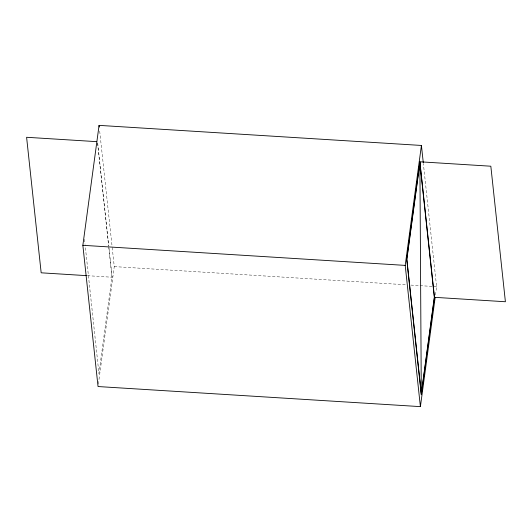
<?xml version="1.0" encoding="UTF-8"?>
<svg xmlns="http://www.w3.org/2000/svg" width="532" height="532" viewBox="0 0 532 532"><rect width="100%" height="100%" fill="white"/><g stroke="black" fill="none" stroke-linecap="round" stroke-linejoin="round"><path stroke-width="0.4" stroke-dasharray="2.66 2" d="M98.38 384.077L114.26 266.605L112.126 246.782M435.502 294.908L436.612 286.695L423.379 163.63M114.26 266.605L405.949 284.78M410.923 285.092L419.209 285.611M420.041 285.657L436.612 286.695M87.368 275.689L112.112 277.232L108.821 246.655M99.697 131.151L112.039 245.957M97.715 143.354L108.734 245.831M97.542 142.869L108.608 245.764M108.694 246.582L111.973 277.039L98.939 373.451L85.127 245.039M84.508 239.274L85.04 244.215"/><path stroke-width="0.8" d="M435.169 297.375L420.4 406.628L98.041 386.545L82.859 245.305L99.072 125.372L421.424 145.455L423.292 162.805M420.4 406.628L405.211 265.395L421.424 145.455M421.297 394.704L419.888 161.788L406.721 259.17L421.297 394.704L434.464 297.322L419.888 161.788L490.83 166.21L505.4 301.744L434.464 297.322M96.711 141.652L26.6 137.283L41.17 272.81L86.536 275.643M82.859 245.305L405.211 265.395M99.072 125.372L99.251 127.022M419.894 162.952L406.86 259.363L421.291 393.54L434.325 297.129L419.894 162.952"/></g></svg>
